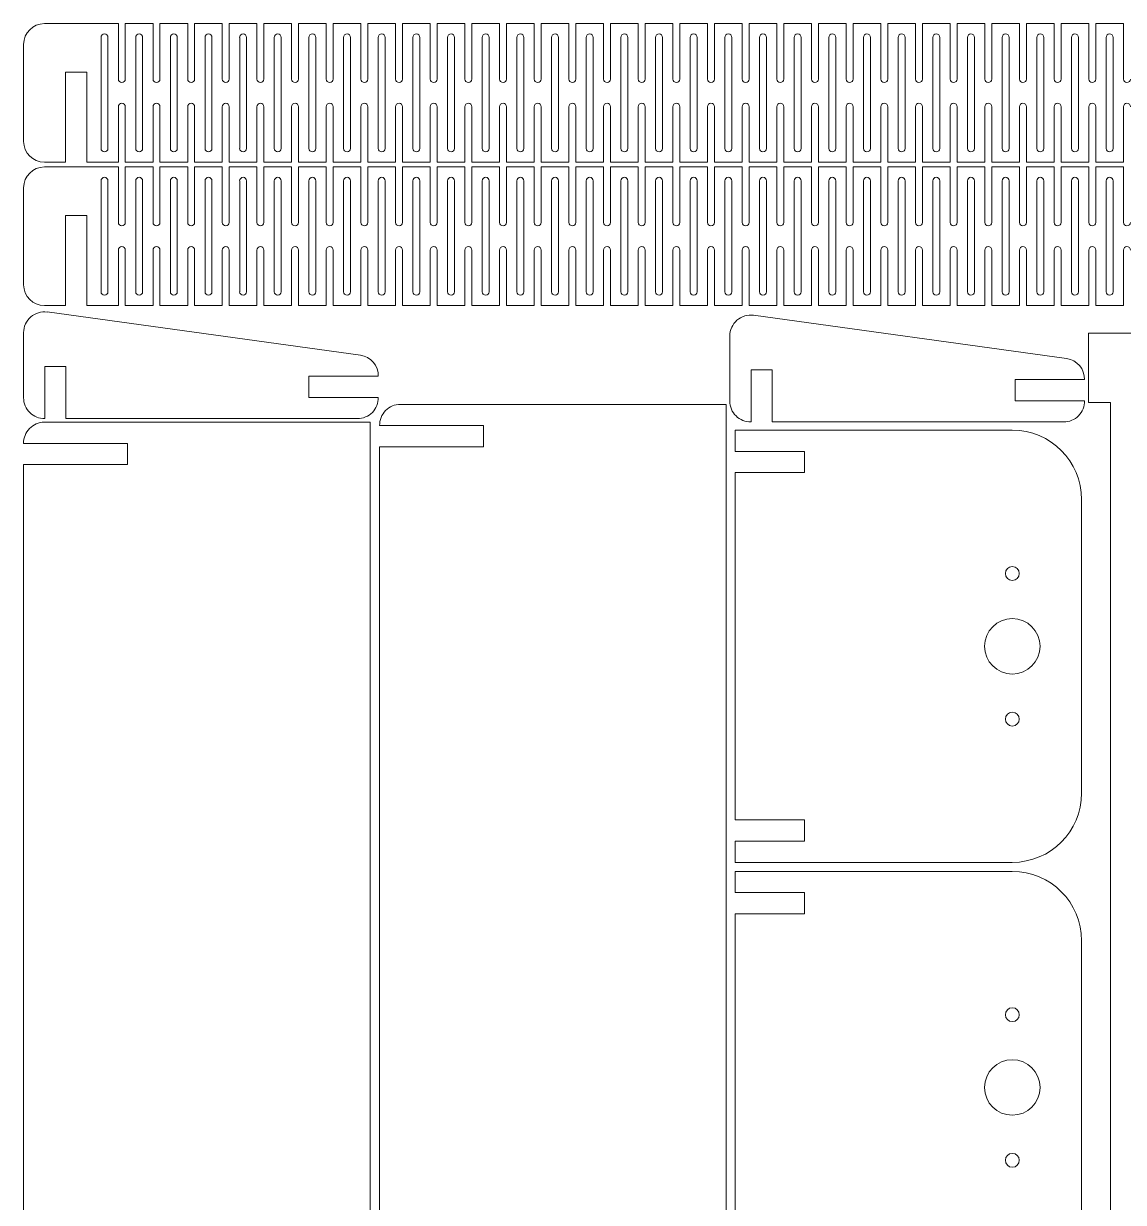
# Model space of a CAD drawing. Header units: inches. Extents: x 0 to 11.4, y 0 to 23.6.
# Drawn here: x 0 to 6.25, y 16.88 to 23.57 of the extents above; entities that cross this region are included whole.
import ezdxf

# ---------------------------------------------------------------- set-up
doc = ezdxf.new("R2010")
doc.units = ezdxf.units.IN
doc.header["$MEASUREMENT"] = 0
doc.layers.add('inside', color=3, linetype='Continuous', lineweight=0)
doc.layers.add('outside', color=6, linetype='Continuous', lineweight=0)

msp = doc.modelspace()

# ---------------------------------------------------------------- linework, layer by layer
at = {"layer": 'inside'}
for p, q in [((0.44, 23.4924), (0.44, 22.8625)), ((0.4793, 22.8625), (0.4793, 23.4924)), ((0.6368, 23.4924), (0.6368, 22.8625)), ((0.6762, 22.8625), (0.6762, 23.4924)), ((0.8337, 23.4924), (0.8337, 22.8625)), ((0.873, 22.8625), (0.873, 23.4924)), ((1.0305, 23.4924), (1.0305, 22.8625)), ((1.0699, 22.8625), (1.0699, 23.4924)), ((1.2274, 23.4924), (1.2274, 22.8625)), ((1.2667, 22.8625), (1.2667, 23.4924)), ((1.4242, 23.4924), (1.4242, 22.8625)), ((1.4636, 22.8625), (1.4636, 23.4924)), ((1.6211, 23.4924), (1.6211, 22.8625)), ((1.6604, 22.8625), (1.6604, 23.4924)), ((1.8179, 23.4924), (1.8179, 22.8625)), ((1.8573, 22.8625), (1.8573, 23.4924)), ((2.0148, 23.4924), (2.0148, 22.8625)), ((2.0541, 22.8625), (2.0541, 23.4924)), ((2.2116, 23.4924), (2.2116, 22.8625)), ((2.251, 22.8625), (2.251, 23.4924)), ((2.4085, 23.4924), (2.4085, 22.8625)), ((2.4478, 22.8625), (2.4478, 23.4924)), ((2.6053, 23.4924), (2.6053, 22.8625)), ((2.6447, 22.8625), (2.6447, 23.4924)), ((2.8022, 23.4924), (2.8022, 22.8625)), ((2.8415, 22.8625), (2.8415, 23.4924)), ((2.999, 23.4924), (2.999, 22.8625)), ((3.0384, 22.8625), (3.0384, 23.4924)), ((3.1959, 23.4924), (3.1959, 22.8625)), ((3.2352, 22.8625), (3.2352, 23.4924)), ((3.3927, 23.4924), (3.3927, 22.8625)), ((3.4321, 22.8625), (3.4321, 23.4924)), ((3.5896, 23.4924), (3.5896, 22.8625)), ((3.6289, 22.8625), (3.6289, 23.4924)), ((3.7864, 23.4924), (3.7864, 22.8625)), ((3.8258, 22.8625), (3.8258, 23.4924)), ((3.9833, 23.4924), (3.9833, 22.8625)), ((4.0226, 22.8625), (4.0226, 23.4924)), ((4.1801, 23.4924), (4.1801, 22.8625)), ((4.2195, 22.8625), (4.2195, 23.4924)), ((4.377, 23.4924), (4.377, 22.8625)), ((4.4163, 22.8625), (4.4163, 23.4924)), ((4.5738, 23.4924), (4.5738, 22.8625)), ((4.6132, 22.8625), (4.6132, 23.4924)), ((4.7707, 23.4924), (4.7707, 22.8625)), ((4.81, 22.8625), (4.81, 23.4924)), ((4.9675, 23.4924), (4.9675, 22.8625)), ((5.0069, 22.8625), (5.0069, 23.4924)), ((5.1644, 23.4924), (5.1644, 22.8625)), ((5.2037, 22.8625), (5.2037, 23.4924)), ((5.3612, 23.4924), (5.3612, 22.8625)), ((5.4006, 22.8625), (5.4006, 23.4924)), ((5.5581, 23.4924), (5.5581, 22.8625)), ((5.5974, 22.8625), (5.5974, 23.4924)), ((5.7549, 23.4924), (5.7549, 22.8625)), ((5.7943, 22.8625), (5.7943, 23.4924)), ((5.9518, 23.4924), (5.9518, 22.8625)), ((5.9911, 22.8625), (5.9911, 23.4924)), ((6.1486, 23.4924), (6.1486, 22.8625)), ((6.188, 22.8625), (6.188, 23.4924)), ((0.44, 22.6782), (0.44, 22.0483)), ((0.4793, 22.0483), (0.4793, 22.6782)), ((0.6368, 22.6782), (0.6368, 22.0483)), ((0.6762, 22.0483), (0.6762, 22.6782)), ((0.8337, 22.6782), (0.8337, 22.0483)), ((0.873, 22.0483), (0.873, 22.6782)), ((1.0305, 22.6782), (1.0305, 22.0483)), ((1.0699, 22.0483), (1.0699, 22.6782)), ((1.2274, 22.6782), (1.2274, 22.0483)), ((1.2667, 22.0483), (1.2667, 22.6782)), ((1.4242, 22.6782), (1.4242, 22.0483)), ((1.4636, 22.0483), (1.4636, 22.6782)), ((1.6211, 22.6782), (1.6211, 22.0483)), ((1.6604, 22.0483), (1.6604, 22.6782)), ((1.8179, 22.6782), (1.8179, 22.0483)), ((1.8573, 22.0483), (1.8573, 22.6782)), ((2.0148, 22.6782), (2.0148, 22.0483)), ((2.0541, 22.0483), (2.0541, 22.6782)), ((2.2116, 22.6782), (2.2116, 22.0483)), ((2.251, 22.0483), (2.251, 22.6782)), ((2.4085, 22.6782), (2.4085, 22.0483)), ((2.4478, 22.0483), (2.4478, 22.6782)), ((2.6053, 22.6782), (2.6053, 22.0483)), ((2.6447, 22.0483), (2.6447, 22.6782)), ((2.8022, 22.6782), (2.8022, 22.0483)), ((2.8415, 22.0483), (2.8415, 22.6782)), ((2.999, 22.6782), (2.999, 22.0483)), ((3.0384, 22.0483), (3.0384, 22.6782)), ((3.1959, 22.6782), (3.1959, 22.0483)), ((3.2352, 22.0483), (3.2352, 22.6782)), ((3.3927, 22.6782), (3.3927, 22.0483)), ((3.4321, 22.0483), (3.4321, 22.6782)), ((3.5896, 22.6782), (3.5896, 22.0483)), ((3.6289, 22.0483), (3.6289, 22.6782)), ((3.7864, 22.6782), (3.7864, 22.0483)), ((3.8258, 22.0483), (3.8258, 22.6782)), ((3.9833, 22.6782), (3.9833, 22.0483)), ((4.0226, 22.0483), (4.0226, 22.6782)), ((4.1801, 22.6782), (4.1801, 22.0483)), ((4.2195, 22.0483), (4.2195, 22.6782)), ((4.377, 22.6782), (4.377, 22.0483)), ((4.4163, 22.0483), (4.4163, 22.6782)), ((4.5738, 22.6782), (4.5738, 22.0483)), ((4.6132, 22.0483), (4.6132, 22.6782)), ((4.7707, 22.6782), (4.7707, 22.0483)), ((4.81, 22.0483), (4.81, 22.6782)), ((4.9675, 22.6782), (4.9675, 22.0483)), ((5.0069, 22.0483), (5.0069, 22.6782)), ((5.1644, 22.6782), (5.1644, 22.0483)), ((5.2037, 22.0483), (5.2037, 22.6782)), ((5.3612, 22.6782), (5.3612, 22.0483)), ((5.4006, 22.0483), (5.4006, 22.6782)), ((5.5581, 22.6782), (5.5581, 22.0483)), ((5.5974, 22.0483), (5.5974, 22.6782)), ((5.7549, 22.6782), (5.7549, 22.0483)), ((5.7943, 22.0483), (5.7943, 22.6782)), ((5.9518, 22.6782), (5.9518, 22.0483)), ((5.9911, 22.0483), (5.9911, 22.6782)), ((6.1486, 22.6782), (6.1486, 22.0483)), ((6.188, 22.0483), (6.188, 22.6782))]:
    msp.add_line(p, q, dxfattribs=at)
for centre, radius in [((5.6159, 20.4478), 0.0394), ((5.6159, 20.0344), 0.1575), ((5.6159, 19.621), 0.0394), ((5.6159, 17.9419), 0.0394), ((5.6159, 17.5285), 0.1575), ((5.6159, 17.1151), 0.0394)]:
    msp.add_circle(centre, radius, dxfattribs=at)
for centre, start, end in [((0.4596, 23.4924), 0, 180), ((0.6565, 23.4924), 0, 180), ((0.8533, 23.4924), 0, 180), ((1.0502, 23.4924), 0, 180), ((1.247, 23.4924), 0, 180), ((1.4439, 23.4924), 0, 180), ((1.6407, 23.4924), 0, 180), ((1.8376, 23.4924), 0, 180), ((2.0344, 23.4924), 0, 180), ((2.2313, 23.4924), 0, 180), ((2.4281, 23.4924), 0, 180), ((2.625, 23.4924), 0, 180), ((2.8219, 23.4924), 0, 180), ((3.0187, 23.4924), 0, 180), ((3.2156, 23.4924), 0, 180), ((3.4124, 23.4924), 0, 180), ((3.6093, 23.4924), 0, 180), ((3.8061, 23.4924), 0, 180), ((4.003, 23.4924), 0, 180), ((4.1998, 23.4924), 0, 180), ((4.3967, 23.4924), 0, 180), ((4.5935, 23.4924), 0, 180), ((4.7904, 23.4924), 0, 180), ((4.9872, 23.4924), 0, 180), ((5.1841, 23.4924), 0, 180), ((5.3809, 23.4924), 0, 180), ((5.5778, 23.4924), 0, 180), ((5.7746, 23.4924), 0, 180), ((5.9715, 23.4924), 0, 180), ((6.1683, 23.4924), 0, 180), ((0.4596, 22.8625), 180, 0), ((0.6565, 22.8625), 180, 0), ((0.8533, 22.8625), 180, 0), ((1.0502, 22.8625), 180, 0), ((1.247, 22.8625), 180, 0), ((1.4439, 22.8625), 180, 0), ((1.6407, 22.8625), 180, 0), ((1.8376, 22.8625), 180, 0), ((2.0344, 22.8625), 180, 0), ((2.2313, 22.8625), 180, 0), ((2.4281, 22.8625), 180, 0), ((2.625, 22.8625), 180, 0), ((2.8219, 22.8625), 180, 0), ((3.0187, 22.8625), 180, 0), ((3.2156, 22.8625), 180, 0), ((3.4124, 22.8625), 180, 0), ((3.6093, 22.8625), 180, 0), ((3.8061, 22.8625), 180, 0), ((4.003, 22.8625), 180, 0), ((4.1998, 22.8625), 180, 0), ((4.3967, 22.8625), 180, 0), ((4.5935, 22.8625), 180, 0), ((4.7904, 22.8625), 180, 0), ((4.9872, 22.8625), 180, 0), ((5.1841, 22.8625), 180, 0), ((5.3809, 22.8625), 180, 0), ((5.5778, 22.8625), 180, 360), ((5.7746, 22.8625), 180, 360), ((5.9715, 22.8625), 180, 360), ((6.1683, 22.8625), 180, 360), ((0.4596, 22.6782), 0, 180), ((0.6565, 22.6782), 0, 180), ((0.8533, 22.6782), 0, 180), ((1.0502, 22.6782), 0, 180), ((1.247, 22.6782), 0, 180), ((1.4439, 22.6782), 0, 180), ((1.6407, 22.6782), 0, 180), ((1.8376, 22.6782), 0, 180), ((2.0344, 22.6782), 0, 180), ((2.2313, 22.6782), 0, 180), ((2.4281, 22.6782), 0, 180), ((2.625, 22.6782), 0, 180), ((2.8219, 22.6782), 0, 180), ((3.0187, 22.6782), 0, 180), ((3.2156, 22.6782), 0, 180), ((3.4124, 22.6782), 0, 180), ((3.6093, 22.6782), 0, 180), ((3.8061, 22.6782), 0, 180), ((4.003, 22.6782), 0, 180), ((4.1998, 22.6782), 0, 180), ((4.3967, 22.6782), 0, 180), ((4.5935, 22.6782), 0, 180), ((4.7904, 22.6782), 0, 180), ((4.9872, 22.6782), 0, 180), ((5.1841, 22.6782), 0, 180), ((5.3809, 22.6782), 0, 180), ((5.5778, 22.6782), 0, 180), ((5.7746, 22.6782), 0, 180), ((5.9715, 22.6782), 0, 180), ((6.1683, 22.6782), 0, 180), ((0.4596, 22.0483), 180, 0), ((0.6565, 22.0483), 180, 0), ((0.8533, 22.0483), 180, 0), ((1.0502, 22.0483), 180, 0), ((1.247, 22.0483), 180, 0), ((1.4439, 22.0483), 180, 0), ((1.6407, 22.0483), 180, 0), ((1.8376, 22.0483), 180, 0), ((2.0344, 22.0483), 180, 0), ((2.2313, 22.0483), 180, 0), ((2.4281, 22.0483), 180, 0), ((2.625, 22.0483), 180, 0), ((2.8219, 22.0483), 180, 0), ((3.0187, 22.0483), 180, 0), ((3.2156, 22.0483), 180, 0), ((3.4124, 22.0483), 180, 0), ((3.6093, 22.0483), 180, 0), ((3.8061, 22.0483), 180, 0), ((4.003, 22.0483), 180, 0), ((4.1998, 22.0483), 180, 0), ((4.3967, 22.0483), 180, 0), ((4.5935, 22.0483), 180, 0), ((4.7904, 22.0483), 180, 0), ((4.9872, 22.0483), 180, 0), ((5.1841, 22.0483), 180, 0), ((5.3809, 22.0483), 180, 0), ((5.5778, 22.0483), 180, 360), ((5.7746, 22.0483), 180, 360), ((5.9715, 22.0483), 180, 360), ((6.1683, 22.0483), 180, 360)]:
    msp.add_arc(centre, 0.0197, start, end, dxfattribs=at)
at = {"layer": 'outside'}
for p, q in [((0.1181, 23.5711), (0.5384, 23.5711)), ((0.5384, 23.5711), (0.5384, 23.2562)), ((0.5778, 23.2562), (0.5778, 23.5711)), ((0.5778, 23.5711), (0.7352, 23.5711)), ((0.7352, 23.5711), (0.7352, 23.2562)), ((0.7746, 23.2562), (0.7746, 23.5711)), ((0.7746, 23.5711), (0.9321, 23.5711)), ((0.9321, 23.5711), (0.9321, 23.2562)), ((0.9715, 23.2562), (0.9715, 23.5711)), ((0.9715, 23.5711), (1.1289, 23.5711)), ((1.1289, 23.5711), (1.1289, 23.2562)), ((1.1683, 23.2562), (1.1683, 23.5711)), ((1.1683, 23.5711), (1.3258, 23.5711)), ((1.3258, 23.5711), (1.3258, 23.2562)), ((1.3652, 23.2562), (1.3652, 23.5711)), ((1.3652, 23.5711), (1.5226, 23.5711)), ((1.5226, 23.5711), (1.5226, 23.2562)), ((1.562, 23.2562), (1.562, 23.5711)), ((1.562, 23.5711), (1.7195, 23.5711)), ((1.7195, 23.5711), (1.7195, 23.2562)), ((1.7589, 23.2562), (1.7589, 23.5711)), ((1.7589, 23.5711), (1.9163, 23.5711)), ((1.9163, 23.5711), (1.9163, 23.2562)), ((1.9557, 23.2562), (1.9557, 23.5711)), ((1.9557, 23.5711), (2.1132, 23.5711)), ((2.1132, 23.5711), (2.1132, 23.2562)), ((2.1526, 23.2562), (2.1526, 23.5711)), ((2.1526, 23.5711), (2.31, 23.5711)), ((2.31, 23.5711), (2.31, 23.2562)), ((2.3494, 23.2562), (2.3494, 23.5711)), ((2.3494, 23.5711), (2.5069, 23.5711)), ((2.5069, 23.5711), (2.5069, 23.2562)), ((2.5463, 23.2562), (2.5463, 23.5711)), ((2.5463, 23.5711), (2.7037, 23.5711)), ((2.7037, 23.5711), (2.7037, 23.2562)), ((2.7431, 23.2562), (2.7431, 23.5711)), ((2.7431, 23.5711), (2.9006, 23.5711)), ((2.9006, 23.5711), (2.9006, 23.2562)), ((2.94, 23.2562), (2.94, 23.5711)), ((2.94, 23.5711), (3.0974, 23.5711)), ((3.0974, 23.5711), (3.0974, 23.2562)), ((3.1368, 23.2562), (3.1368, 23.5711)), ((3.1368, 23.5711), (3.2943, 23.5711)), ((3.2943, 23.5711), (3.2943, 23.2562)), ((3.3337, 23.2562), (3.3337, 23.5711)), ((3.3337, 23.5711), (3.4911, 23.5711)), ((3.4911, 23.5711), (3.4911, 23.2562)), ((3.5305, 23.2562), (3.5305, 23.5711)), ((3.5305, 23.5711), (3.688, 23.5711)), ((3.688, 23.5711), (3.688, 23.2562)), ((3.7274, 23.2562), (3.7274, 23.5711)), ((3.7274, 23.5711), (3.8848, 23.5711)), ((3.8848, 23.5711), (3.8848, 23.2562)), ((3.9242, 23.2562), (3.9242, 23.5711)), ((3.9242, 23.5711), (4.0817, 23.5711)), ((4.0817, 23.5711), (4.0817, 23.2562)), ((4.1211, 23.2562), (4.1211, 23.5711)), ((4.1211, 23.5711), (4.2785, 23.5711)), ((4.2785, 23.5711), (4.2785, 23.2562)), ((4.3179, 23.2562), (4.3179, 23.5711)), ((4.3179, 23.5711), (4.4754, 23.5711)), ((4.4754, 23.5711), (4.4754, 23.2562)), ((4.5148, 23.2562), (4.5148, 23.5711)), ((4.5148, 23.5711), (4.6722, 23.5711)), ((4.6722, 23.5711), (4.6722, 23.2562)), ((4.7116, 23.2562), (4.7116, 23.5711)), ((4.7116, 23.5711), (4.8691, 23.5711)), ((4.8691, 23.5711), (4.8691, 23.2562)), ((4.9085, 23.2562), (4.9085, 23.5711)), ((4.9085, 23.5711), (5.0659, 23.5711)), ((5.0659, 23.5711), (5.0659, 23.2562)), ((5.1053, 23.2562), (5.1053, 23.5711)), ((5.1053, 23.5711), (5.2628, 23.5711)), ((5.2628, 23.5711), (5.2628, 23.2562)), ((5.3022, 23.2562), (5.3022, 23.5711)), ((5.3022, 23.5711), (5.4596, 23.5711)), ((5.4596, 23.5711), (5.4596, 23.2562)), ((5.499, 23.2562), (5.499, 23.5711)), ((5.499, 23.5711), (5.6565, 23.5711)), ((5.6565, 23.5711), (5.6565, 23.2562)), ((5.6959, 23.2562), (5.6959, 23.5711)), ((5.6959, 23.5711), (5.8533, 23.5711)), ((5.8533, 23.5711), (5.8533, 23.2562)), ((5.8927, 23.2562), (5.8927, 23.5711)), ((5.8927, 23.5711), (6.0502, 23.5711)), ((6.0502, 23.5711), (6.0502, 23.2562)), ((6.0896, 23.2562), (6.0896, 23.5711)), ((6.0896, 23.5711), (6.247, 23.5711)), ((6.247, 23.5711), (6.247, 23.2562)), ((0, 22.9018), (0, 23.453)), ((0.3589, 23.2955), (0.2386, 23.2955)), ((0.2386, 23.2955), (0.2386, 22.7837)), ((0.3589, 22.7837), (0.3589, 23.2955)), ((0.5384, 23.0987), (0.5384, 22.7837)), ((0.5778, 22.7837), (0.5778, 23.0987)), ((0.7352, 23.0987), (0.7352, 22.7837)), ((0.7746, 22.7837), (0.7746, 23.0987)), ((0.9321, 23.0987), (0.9321, 22.7837)), ((0.9715, 22.7837), (0.9715, 23.0987)), ((1.1289, 23.0987), (1.1289, 22.7837)), ((1.1683, 22.7837), (1.1683, 23.0987)), ((1.3258, 23.0987), (1.3258, 22.7837)), ((1.3652, 22.7837), (1.3652, 23.0987)), ((1.5226, 23.0987), (1.5226, 22.7837)), ((1.562, 22.7837), (1.562, 23.0987)), ((1.7195, 23.0987), (1.7195, 22.7837)), ((1.7589, 22.7837), (1.7589, 23.0987)), ((1.9163, 23.0987), (1.9163, 22.7837)), ((1.9557, 22.7837), (1.9557, 23.0987)), ((2.1132, 23.0987), (2.1132, 22.7837)), ((2.1526, 22.7837), (2.1526, 23.0987)), ((2.31, 23.0987), (2.31, 22.7837)), ((2.3494, 22.7837), (2.3494, 23.0987)), ((2.5069, 23.0987), (2.5069, 22.7837)), ((2.5463, 22.7837), (2.5463, 23.0987)), ((2.7037, 23.0987), (2.7037, 22.7837)), ((2.7431, 22.7837), (2.7431, 23.0987)), ((2.9006, 23.0987), (2.9006, 22.7837)), ((2.94, 22.7837), (2.94, 23.0987)), ((3.0974, 23.0987), (3.0974, 22.7837)), ((3.1368, 22.7837), (3.1368, 23.0987)), ((3.2943, 23.0987), (3.2943, 22.7837)), ((3.3337, 22.7837), (3.3337, 23.0987)), ((3.4911, 23.0987), (3.4911, 22.7837)), ((3.5305, 22.7837), (3.5305, 23.0987)), ((3.688, 23.0987), (3.688, 22.7837)), ((3.7274, 22.7837), (3.7274, 23.0987)), ((3.8848, 23.0987), (3.8848, 22.7837)), ((3.9242, 22.7837), (3.9242, 23.0987)), ((4.0817, 23.0987), (4.0817, 22.7837)), ((4.1211, 22.7837), (4.1211, 23.0987)), ((4.2785, 23.0987), (4.2785, 22.7837)), ((4.3179, 22.7837), (4.3179, 23.0987)), ((4.4754, 23.0987), (4.4754, 22.7837)), ((4.5148, 22.7837), (4.5148, 23.0987)), ((4.6722, 23.0987), (4.6722, 22.7837)), ((4.7116, 22.7837), (4.7116, 23.0987)), ((4.8691, 23.0987), (4.8691, 22.7837)), ((4.9085, 22.7837), (4.9085, 23.0987)), ((5.0659, 23.0987), (5.0659, 22.7837)), ((5.1053, 22.7837), (5.1053, 23.0987)), ((5.2628, 23.0987), (5.2628, 22.7837)), ((5.3022, 22.7837), (5.3022, 23.0987)), ((5.4596, 23.0987), (5.4596, 22.7837)), ((5.499, 22.7837), (5.499, 23.0987)), ((5.6565, 23.0987), (5.6565, 22.7837)), ((5.6959, 22.7837), (5.6959, 23.0987)), ((5.8533, 23.0987), (5.8533, 22.7837)), ((5.8927, 22.7837), (5.8927, 23.0987)), ((6.0502, 23.0987), (6.0502, 22.7837)), ((6.0896, 22.7837), (6.0896, 23.0987)), ((6.247, 23.0987), (6.247, 22.7837)), ((0.2386, 22.7837), (0.1181, 22.7837)), ((0.5384, 22.7837), (0.3589, 22.7837)), ((0.7352, 22.7837), (0.5778, 22.7837)), ((0.9321, 22.7837), (0.7746, 22.7837)), ((1.1289, 22.7837), (0.9715, 22.7837)), ((1.3258, 22.7837), (1.1683, 22.7837)), ((1.5226, 22.7837), (1.3652, 22.7837)), ((1.7195, 22.7837), (1.562, 22.7837)), ((1.9163, 22.7837), (1.7589, 22.7837)), ((2.1132, 22.7837), (1.9557, 22.7837)), ((2.31, 22.7837), (2.1526, 22.7837)), ((2.5069, 22.7837), (2.3494, 22.7837)), ((2.7037, 22.7837), (2.5463, 22.7837)), ((2.9006, 22.7837), (2.7431, 22.7837)), ((3.0974, 22.7837), (2.94, 22.7837)), ((3.2943, 22.7837), (3.1368, 22.7837)), ((3.4911, 22.7837), (3.3337, 22.7837)), ((3.688, 22.7837), (3.5305, 22.7837)), ((3.8848, 22.7837), (3.7274, 22.7837)), ((4.0817, 22.7837), (3.9242, 22.7837)), ((4.2785, 22.7837), (4.1211, 22.7837)), ((4.4754, 22.7837), (4.3179, 22.7837)), ((4.6722, 22.7837), (4.5148, 22.7837)), ((4.8691, 22.7837), (4.7116, 22.7837)), ((5.0659, 22.7837), (4.9085, 22.7837)), ((5.2628, 22.7837), (5.1053, 22.7837)), ((5.4596, 22.7837), (5.3022, 22.7837)), ((5.6565, 22.7837), (5.499, 22.7837)), ((5.8533, 22.7837), (5.6959, 22.7837)), ((6.0502, 22.7837), (5.8927, 22.7837)), ((6.247, 22.7837), (6.0896, 22.7837)), ((0.1181, 22.757), (0.5384, 22.757)), ((0.5384, 22.757), (0.5384, 22.442)), ((0.5778, 22.442), (0.5778, 22.757)), ((0.5778, 22.757), (0.7352, 22.757)), ((0.7352, 22.757), (0.7352, 22.442)), ((0.7746, 22.442), (0.7746, 22.757)), ((0.7746, 22.757), (0.9321, 22.757)), ((0.9321, 22.757), (0.9321, 22.442)), ((0.9715, 22.442), (0.9715, 22.757)), ((0.9715, 22.757), (1.1289, 22.757)), ((1.1289, 22.757), (1.1289, 22.442)), ((1.1683, 22.442), (1.1683, 22.757)), ((1.1683, 22.757), (1.3258, 22.757)), ((1.3258, 22.757), (1.3258, 22.442)), ((1.3652, 22.442), (1.3652, 22.757)), ((1.3652, 22.757), (1.5226, 22.757)), ((1.5226, 22.757), (1.5226, 22.442)), ((1.562, 22.442), (1.562, 22.757)), ((1.562, 22.757), (1.7195, 22.757)), ((1.7195, 22.757), (1.7195, 22.442)), ((1.7589, 22.442), (1.7589, 22.757)), ((1.7589, 22.757), (1.9163, 22.757)), ((1.9163, 22.757), (1.9163, 22.442)), ((1.9557, 22.442), (1.9557, 22.757)), ((1.9557, 22.757), (2.1132, 22.757)), ((2.1132, 22.757), (2.1132, 22.442)), ((2.1526, 22.442), (2.1526, 22.757)), ((2.1526, 22.757), (2.31, 22.757)), ((2.31, 22.757), (2.31, 22.442)), ((2.3494, 22.442), (2.3494, 22.757)), ((2.3494, 22.757), (2.5069, 22.757)), ((2.5069, 22.757), (2.5069, 22.442)), ((2.5463, 22.442), (2.5463, 22.757)), ((2.5463, 22.757), (2.7037, 22.757)), ((2.7037, 22.757), (2.7037, 22.442)), ((2.7431, 22.442), (2.7431, 22.757)), ((2.7431, 22.757), (2.9006, 22.757)), ((2.9006, 22.757), (2.9006, 22.442)), ((2.94, 22.442), (2.94, 22.757)), ((2.94, 22.757), (3.0974, 22.757)), ((3.0974, 22.757), (3.0974, 22.442)), ((3.1368, 22.442), (3.1368, 22.757)), ((3.1368, 22.757), (3.2943, 22.757)), ((3.2943, 22.757), (3.2943, 22.442)), ((3.3337, 22.442), (3.3337, 22.757)), ((3.3337, 22.757), (3.4911, 22.757)), ((3.4911, 22.757), (3.4911, 22.442)), ((3.5305, 22.442), (3.5305, 22.757)), ((3.5305, 22.757), (3.688, 22.757)), ((3.688, 22.757), (3.688, 22.442)), ((3.7274, 22.442), (3.7274, 22.757)), ((3.7274, 22.757), (3.8848, 22.757)), ((3.8848, 22.757), (3.8848, 22.442)), ((3.9242, 22.442), (3.9242, 22.757)), ((3.9242, 22.757), (4.0817, 22.757)), ((4.0817, 22.757), (4.0817, 22.442)), ((4.1211, 22.442), (4.1211, 22.757)), ((4.1211, 22.757), (4.2785, 22.757)), ((4.2785, 22.757), (4.2785, 22.442)), ((4.3179, 22.442), (4.3179, 22.757)), ((4.3179, 22.757), (4.4754, 22.757)), ((4.4754, 22.757), (4.4754, 22.442)), ((4.5148, 22.442), (4.5148, 22.757)), ((4.5148, 22.757), (4.6722, 22.757)), ((4.6722, 22.757), (4.6722, 22.442)), ((4.7116, 22.442), (4.7116, 22.757)), ((4.7116, 22.757), (4.8691, 22.757)), ((4.8691, 22.757), (4.8691, 22.442)), ((4.9085, 22.442), (4.9085, 22.757)), ((4.9085, 22.757), (5.0659, 22.757)), ((5.0659, 22.757), (5.0659, 22.442)), ((5.1053, 22.442), (5.1053, 22.757)), ((5.1053, 22.757), (5.2628, 22.757)), ((5.2628, 22.757), (5.2628, 22.442)), ((5.3022, 22.442), (5.3022, 22.757)), ((5.3022, 22.757), (5.4596, 22.757)), ((5.4596, 22.757), (5.4596, 22.442)), ((5.499, 22.442), (5.499, 22.757)), ((5.499, 22.757), (5.6565, 22.757)), ((5.6565, 22.757), (5.6565, 22.442)), ((5.6959, 22.442), (5.6959, 22.757)), ((5.6959, 22.757), (5.8533, 22.757)), ((5.8533, 22.757), (5.8533, 22.442)), ((5.8927, 22.442), (5.8927, 22.757)), ((5.8927, 22.757), (6.0502, 22.757)), ((6.0502, 22.757), (6.0502, 22.442)), ((6.0896, 22.442), (6.0896, 22.757)), ((6.0896, 22.757), (6.247, 22.757)), ((6.247, 22.757), (6.247, 22.442)), ((0, 22.0877), (0, 22.6389)), ((0.3589, 22.4814), (0.2386, 22.4814)), ((0.2386, 22.4814), (0.2386, 21.9696)), ((0.3589, 21.9696), (0.3589, 22.4814)), ((0.5384, 22.2845), (0.5384, 21.9696)), ((0.5778, 21.9696), (0.5778, 22.2845)), ((0.7352, 22.2845), (0.7352, 21.9696)), ((0.7746, 21.9696), (0.7746, 22.2845)), ((0.9321, 22.2845), (0.9321, 21.9696)), ((0.9715, 21.9696), (0.9715, 22.2845)), ((1.1289, 22.2845), (1.1289, 21.9696)), ((1.1683, 21.9696), (1.1683, 22.2845)), ((1.3258, 22.2845), (1.3258, 21.9696)), ((1.3652, 21.9696), (1.3652, 22.2845)), ((1.5226, 22.2845), (1.5226, 21.9696)), ((1.562, 21.9696), (1.562, 22.2845)), ((1.7195, 22.2845), (1.7195, 21.9696)), ((1.7589, 21.9696), (1.7589, 22.2845)), ((1.9163, 22.2845), (1.9163, 21.9696)), ((1.9557, 21.9696), (1.9557, 22.2845)), ((2.1132, 22.2845), (2.1132, 21.9696)), ((2.1526, 21.9696), (2.1526, 22.2845)), ((2.31, 22.2845), (2.31, 21.9696)), ((2.3494, 21.9696), (2.3494, 22.2845)), ((2.5069, 22.2845), (2.5069, 21.9696)), ((2.5463, 21.9696), (2.5463, 22.2845)), ((2.7037, 22.2845), (2.7037, 21.9696)), ((2.7431, 21.9696), (2.7431, 22.2845)), ((2.9006, 22.2845), (2.9006, 21.9696)), ((2.94, 21.9696), (2.94, 22.2845)), ((3.0974, 22.2845), (3.0974, 21.9696)), ((3.1368, 21.9696), (3.1368, 22.2845)), ((3.2943, 22.2845), (3.2943, 21.9696)), ((3.3337, 21.9696), (3.3337, 22.2845)), ((3.4911, 22.2845), (3.4911, 21.9696)), ((3.5305, 21.9696), (3.5305, 22.2845)), ((3.688, 22.2845), (3.688, 21.9696)), ((3.7274, 21.9696), (3.7274, 22.2845)), ((3.8848, 22.2845), (3.8848, 21.9696)), ((3.9242, 21.9696), (3.9242, 22.2845)), ((4.0817, 22.2845), (4.0817, 21.9696)), ((4.1211, 21.9696), (4.1211, 22.2845)), ((4.2785, 22.2845), (4.2785, 21.9696)), ((4.3179, 21.9696), (4.3179, 22.2845)), ((4.4754, 22.2845), (4.4754, 21.9696)), ((4.5148, 21.9696), (4.5148, 22.2845)), ((4.6722, 22.2845), (4.6722, 21.9696)), ((4.7116, 21.9696), (4.7116, 22.2845)), ((4.8691, 22.2845), (4.8691, 21.9696)), ((4.9085, 21.9696), (4.9085, 22.2845)), ((5.0659, 22.2845), (5.0659, 21.9696)), ((5.1053, 21.9696), (5.1053, 22.2845)), ((5.2628, 22.2845), (5.2628, 21.9696)), ((5.3022, 21.9696), (5.3022, 22.2845)), ((5.4596, 22.2845), (5.4596, 21.9696)), ((5.499, 21.9696), (5.499, 22.2845)), ((5.6565, 22.2845), (5.6565, 21.9696)), ((5.6959, 21.9696), (5.6959, 22.2845)), ((5.8533, 22.2845), (5.8533, 21.9696)), ((5.8927, 21.9696), (5.8927, 22.2845)), ((6.0502, 22.2845), (6.0502, 21.9696)), ((6.0896, 21.9696), (6.0896, 22.2845)), ((6.247, 22.2845), (6.247, 21.9696)), ((0.2386, 21.9696), (0.1181, 21.9696)), ((0.5384, 21.9696), (0.3589, 21.9696)), ((0.7352, 21.9696), (0.5778, 21.9696)), ((0.9321, 21.9696), (0.7746, 21.9696)), ((1.1289, 21.9696), (0.9715, 21.9696)), ((1.3258, 21.9696), (1.1683, 21.9696)), ((1.5226, 21.9696), (1.3652, 21.9696)), ((1.7195, 21.9696), (1.562, 21.9696)), ((1.9163, 21.9696), (1.7589, 21.9696)), ((2.1132, 21.9696), (1.9557, 21.9696)), ((2.31, 21.9696), (2.1526, 21.9696)), ((2.5069, 21.9696), (2.3494, 21.9696)), ((2.7037, 21.9696), (2.5463, 21.9696)), ((2.9006, 21.9696), (2.7431, 21.9696)), ((3.0974, 21.9696), (2.94, 21.9696)), ((3.2943, 21.9696), (3.1368, 21.9696)), ((3.4911, 21.9696), (3.3337, 21.9696)), ((3.688, 21.9696), (3.5305, 21.9696)), ((3.8848, 21.9696), (3.7274, 21.9696)), ((4.0817, 21.9696), (3.9242, 21.9696)), ((4.2785, 21.9696), (4.1211, 21.9696)), ((4.4754, 21.9696), (4.3179, 21.9696)), ((4.6722, 21.9696), (4.5148, 21.9696)), ((4.8691, 21.9696), (4.7116, 21.9696)), ((5.0659, 21.9696), (4.9085, 21.9696)), ((5.2628, 21.9696), (5.1053, 21.9696)), ((5.4596, 21.9696), (5.3022, 21.9696)), ((5.6565, 21.9696), (5.499, 21.9696)), ((5.8533, 21.9696), (5.6959, 21.9696)), ((6.0502, 21.9696), (5.8927, 21.9696)), ((6.247, 21.9696), (6.0896, 21.9696)), ((1.9128, 21.6876), (0.1343, 21.933)), ((5.9242, 21.6687), (4.1456, 21.9142)), ((0, 21.816), (0, 21.4456)), ((4.0114, 21.7972), (4.0114, 21.4267)), ((7.3541, 21.813), (6.048, 21.813)), ((6.048, 21.813), (6.048, 21.4193)), ((0.1205, 21.3275), (0.1205, 21.6227)), ((0.1205, 21.6227), (0.2407, 21.6227)), ((0.2407, 21.6227), (0.2407, 21.3275)), ((1.6211, 21.5682), (2.0147, 21.5682)), ((1.6211, 21.4479), (1.6211, 21.5682)), ((4.1319, 21.3086), (4.1319, 21.6039)), ((4.1319, 21.6039), (4.2521, 21.6039)), ((4.2521, 21.6039), (4.2521, 21.3086)), ((5.6324, 21.5494), (6.0261, 21.5494)), ((5.6324, 21.4291), (5.6324, 21.5494)), ((2.0147, 21.4479), (1.6211, 21.4479)), ((6.0261, 21.4291), (5.6324, 21.4291)), ((3.9909, 21.4084), (2.1406, 21.4084)), ((3.9909, 16.4025), (3.9909, 21.4084)), ((6.048, 21.4193), (6.173, 21.4193)), ((6.173, 21.4193), (6.173, 16.6948)), ((1.9685, 21.307), (0.1181, 21.307)), ((0.2407, 21.3275), (1.8967, 21.3275)), ((1.9685, 16.3011), (1.9685, 21.307)), ((4.2521, 21.3086), (5.908, 21.3086)), ((2.0225, 21.2879), (2.613, 21.2879)), ((2.613, 21.2879), (2.613, 21.1677)), ((5.6159, 21.2617), (4.0411, 21.2617)), ((4.0411, 21.2617), (4.0411, 21.1413)), ((0, 21.1866), (0.5905, 21.1866)), ((0.5905, 21.1866), (0.5905, 21.0663)), ((2.613, 21.1677), (2.0224, 21.1677)), ((2.0224, 21.1677), (2.0224, 16.6433)), ((4.0411, 21.1413), (4.4348, 21.1413)), ((4.4348, 21.1413), (4.4348, 21.021)), ((0.5905, 21.0663), (0, 21.0663)), ((0, 21.0663), (0, 16.5419)), ((4.0411, 21.021), (4.0411, 19.0478)), ((4.4348, 21.021), (4.0411, 21.021)), ((6.0096, 19.2007), (6.0096, 20.868)), ((4.0411, 19.0478), (4.4348, 19.0478)), ((4.4348, 19.0478), (4.4348, 18.9275)), ((4.4348, 18.9275), (4.0411, 18.9275)), ((4.0411, 18.9275), (4.0411, 18.807)), ((4.0411, 18.807), (5.6159, 18.807)), ((5.6159, 18.7559), (4.0411, 18.7559)), ((4.0411, 18.7559), (4.0411, 18.6354)), ((4.0411, 18.6354), (4.4348, 18.6354)), ((4.4348, 18.6354), (4.4348, 18.5151)), ((4.0411, 18.5151), (4.0411, 16.5419)), ((4.4348, 18.5151), (4.0411, 18.5151)), ((6.0096, 16.6948), (6.0096, 18.3622))]:
    msp.add_line(p, q, dxfattribs=at)
for centre, radius, start, end in [((0.1181, 23.453), 0.1181, 90, 180), ((0.5581, 23.2562), 0.0197, 180, 0), ((0.7549, 23.2562), 0.0197, 180, 0), ((0.9518, 23.2562), 0.0197, 180, 0), ((1.1486, 23.2562), 0.0197, 180, 0), ((1.3455, 23.2562), 0.0197, 180, 0), ((1.5423, 23.2562), 0.0197, 180, 0), ((1.7392, 23.2562), 0.0197, 180, 0), ((1.936, 23.2562), 0.0197, 180, 0), ((2.1329, 23.2562), 0.0197, 180, 0), ((2.3297, 23.2562), 0.0197, 180, 0), ((2.5266, 23.2562), 0.0197, 180, 0), ((2.7234, 23.2562), 0.0197, 180, 0), ((2.9203, 23.2562), 0.0197, 180, 0), ((3.1171, 23.2562), 0.0197, 180, 0), ((3.314, 23.2562), 0.0197, 180, 0), ((3.5108, 23.2562), 0.0197, 180, 0), ((3.7077, 23.2562), 0.0197, 180, 0), ((3.9045, 23.2562), 0.0197, 180, 0), ((4.1014, 23.2562), 0.0197, 180, 0), ((4.2982, 23.2562), 0.0197, 180, 0), ((4.4951, 23.2562), 0.0197, 180, 0), ((4.6919, 23.2562), 0.0197, 180, 0), ((4.8888, 23.2562), 0.0197, 180, 0), ((5.0856, 23.2562), 0.0197, 180, 0), ((5.2825, 23.2562), 0.0197, 180, 0), ((5.4793, 23.2562), 0.0197, 180, 360), ((5.6762, 23.2562), 0.0197, 180, 360), ((5.873, 23.2562), 0.0197, 180, 360), ((6.0699, 23.2562), 0.0197, 180, 360), ((6.2667, 23.2562), 0.0197, 180, 360), ((0.5581, 23.0987), 0.0197, 0, 180), ((0.7549, 23.0987), 0.0197, 0, 180), ((0.9518, 23.0987), 0.0197, 0, 180), ((1.1486, 23.0987), 0.0197, 0, 180), ((1.3455, 23.0987), 0.0197, 0, 180), ((1.5423, 23.0987), 0.0197, 0, 180), ((1.7392, 23.0987), 0.0197, 0, 180), ((1.936, 23.0987), 0.0197, 0, 180), ((2.1329, 23.0987), 0.0197, 0, 180), ((2.3297, 23.0987), 0.0197, 0, 180), ((2.5266, 23.0987), 0.0197, 0, 180), ((2.7234, 23.0987), 0.0197, 0, 180), ((2.9203, 23.0987), 0.0197, 0, 180), ((3.1171, 23.0987), 0.0197, 0, 180), ((3.314, 23.0987), 0.0197, 0, 180), ((3.5108, 23.0987), 0.0197, 0, 180), ((3.7077, 23.0987), 0.0197, 0, 180), ((3.9045, 23.0987), 0.0197, 0, 180), ((4.1014, 23.0987), 0.0197, 0, 180), ((4.2982, 23.0987), 0.0197, 0, 180), ((4.4951, 23.0987), 0.0197, 0, 180), ((4.6919, 23.0987), 0.0197, 0, 180), ((4.8888, 23.0987), 0.0197, 0, 180), ((5.0856, 23.0987), 0.0197, 0, 180), ((5.2825, 23.0987), 0.0197, 0, 180), ((5.4793, 23.0987), 0.0197, 0, 180), ((5.6762, 23.0987), 0.0197, 0, 180), ((5.873, 23.0987), 0.0197, 0, 180), ((6.0699, 23.0987), 0.0197, 0, 180), ((6.2667, 23.0987), 0.0197, 0, 180), ((0.1181, 22.9018), 0.1181, 180, 270), ((0.1181, 22.6389), 0.1181, 90, 180), ((0.5581, 22.442), 0.0197, 180, 0), ((0.7549, 22.442), 0.0197, 180, 0), ((0.9518, 22.442), 0.0197, 180, 0), ((1.1486, 22.442), 0.0197, 180, 0), ((1.3455, 22.442), 0.0197, 180, 0), ((1.5423, 22.442), 0.0197, 180, 0), ((1.7392, 22.442), 0.0197, 180, 0), ((1.936, 22.442), 0.0197, 180, 0), ((2.1329, 22.442), 0.0197, 180, 0), ((2.3297, 22.442), 0.0197, 180, 0), ((2.5266, 22.442), 0.0197, 180, 0), ((2.7234, 22.442), 0.0197, 180, 0), ((2.9203, 22.442), 0.0197, 180, 0), ((3.1171, 22.442), 0.0197, 180, 0), ((3.314, 22.442), 0.0197, 180, 0), ((3.5108, 22.442), 0.0197, 180, 0), ((3.7077, 22.442), 0.0197, 180, 0), ((3.9045, 22.442), 0.0197, 180, 0), ((4.1014, 22.442), 0.0197, 180, 0), ((4.2982, 22.442), 0.0197, 180, 0), ((4.4951, 22.442), 0.0197, 180, 0), ((4.6919, 22.442), 0.0197, 180, 0), ((4.8888, 22.442), 0.0197, 180, 0), ((5.0856, 22.442), 0.0197, 180, 0), ((5.2825, 22.442), 0.0197, 180, 0), ((5.4793, 22.442), 0.0197, 180, 360), ((5.6762, 22.442), 0.0197, 180, 360), ((5.873, 22.442), 0.0197, 180, 360), ((6.0699, 22.442), 0.0197, 180, 360), ((6.2667, 22.442), 0.0197, 180, 360), ((0.5581, 22.2845), 0.0197, 0, 180), ((0.7549, 22.2845), 0.0197, 0, 180), ((0.9518, 22.2845), 0.0197, 0, 180), ((1.1486, 22.2845), 0.0197, 0, 180), ((1.3455, 22.2845), 0.0197, 0, 180), ((1.5423, 22.2845), 0.0197, 0, 180), ((1.7392, 22.2845), 0.0197, 0, 180), ((1.936, 22.2845), 0.0197, 0, 180), ((2.1329, 22.2845), 0.0197, 0, 180), ((2.3297, 22.2845), 0.0197, 0, 180), ((2.5266, 22.2845), 0.0197, 0, 180), ((2.7234, 22.2845), 0.0197, 0, 180), ((2.9203, 22.2845), 0.0197, 0, 180), ((3.1171, 22.2845), 0.0197, 0, 180), ((3.314, 22.2845), 0.0197, 0, 180), ((3.5108, 22.2845), 0.0197, 0, 180), ((3.7077, 22.2845), 0.0197, 0, 180), ((3.9045, 22.2845), 0.0197, 0, 180), ((4.1014, 22.2845), 0.0197, 0, 180), ((4.2982, 22.2845), 0.0197, 0, 180), ((4.4951, 22.2845), 0.0197, 0, 180), ((4.6919, 22.2845), 0.0197, 0, 180), ((4.8888, 22.2845), 0.0197, 0, 180), ((5.0856, 22.2845), 0.0197, 0, 180), ((5.2825, 22.2845), 0.0197, 0, 180), ((5.4793, 22.2845), 0.0197, 0, 180), ((5.6762, 22.2845), 0.0197, 0, 180), ((5.873, 22.2845), 0.0197, 0, 180), ((6.0699, 22.2845), 0.0197, 0, 180), ((6.2667, 22.2845), 0.0197, 0, 180), ((0.1181, 22.0877), 0.1181, 180, 270), ((0.1181, 21.816), 0.1181, 82.14206, 180), ((4.1295, 21.7972), 0.1181, 82.14206, 180), ((1.8967, 21.5706), 0.1181, 358.85401, 82.14206), ((5.908, 21.5517), 0.1181, 358.85401, 82.14206), ((0.1181, 21.4456), 0.1181, 180, 271.14599), ((1.8967, 21.4456), 0.1181, 270, 1.14599), ((4.1295, 21.4267), 0.1181, 180, 271.14599), ((5.908, 21.4267), 0.1181, 270, 1.14599), ((2.1406, 21.2903), 0.1181, 90, 181.14599), ((0.1181, 21.1889), 0.1181, 90, 181.14599), ((5.6159, 20.868), 0.3937, 360, 90), ((5.6159, 19.2007), 0.3937, 270, 0), ((5.6159, 18.3622), 0.3937, 360, 90)]:
    msp.add_arc(centre, radius, start, end, dxfattribs=at)

doc.saveas('drawing.dxf')
